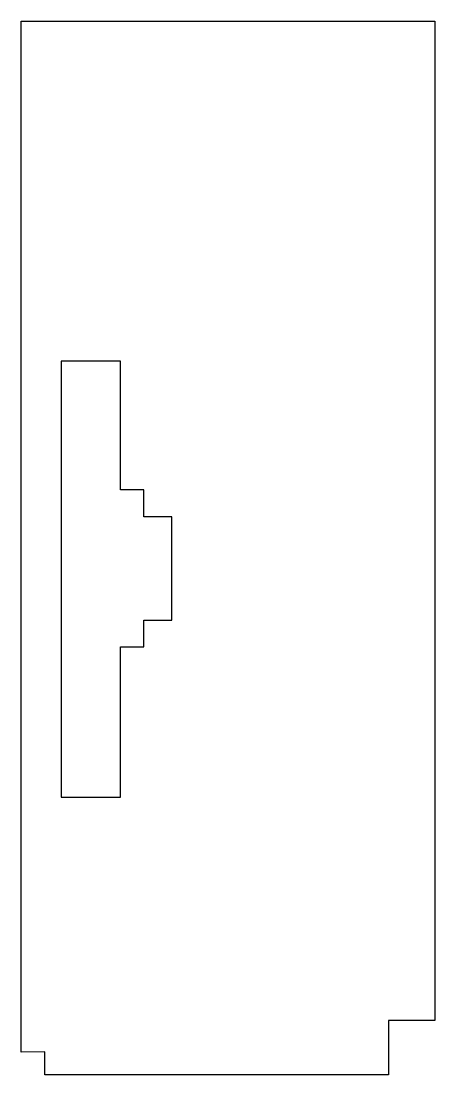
# Model space of a CAD drawing. Header units: millimetres. Extents: x -37 to 0, y -44.4 to 49.9.
import ezdxf

# ---------------------------------------------------------------- set-up
doc = ezdxf.new("R2010")
doc.units = ezdxf.units.MM

msp = doc.modelspace()

# ---------------------------------------------------------------- linework, layer by layer
at = {"color": 244, "true_color": 0x991b1e}
for p, q in [((-28.124, 19.413), (-33.424, 19.413)), ((-33.424, 19.413), (-33.424, -19.582)), ((-28.124, 7.909), (-28.124, 19.418)), ((-26.035, 7.904), (-28.124, 7.909)), ((-26.035, 5.515), (-26.035, 7.904)), ((-23.516, 5.515), (-26.035, 5.515)), ((-23.516, -3.742), (-23.516, 5.515)), ((-26.035, -6.131), (-26.035, -3.742)), ((-26.035, -3.742), (-23.516, -3.742)), ((-28.124, -19.582), (-28.124, -6.131)), ((-28.124, -6.131), (-26.035, -6.131)), ((-33.424, -19.582), (-28.124, -19.582))]:
    msp.add_line(p, q, dxfattribs=at)
msp.add_lwpolyline([(0, 49.853), (0, -39.547), (-4.143, -39.547), (-4.143, -44.424), (-34.864, -44.429), (-34.864, -42.376), (-37, -42.38), (-37, 49.853), (0, 49.853)], dxfattribs=at)

doc.saveas('drawing.dxf')
